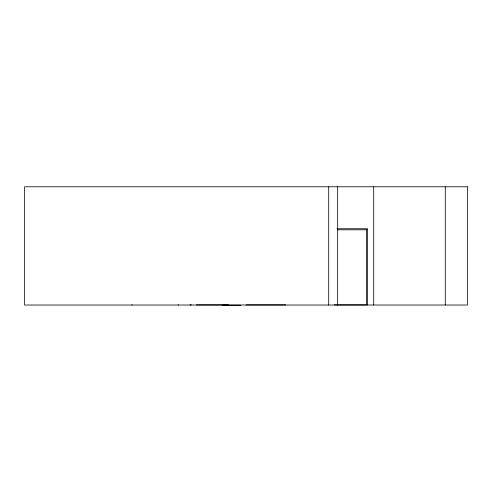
<?xml version="1.0" encoding="UTF-8"?>
<svg xmlns="http://www.w3.org/2000/svg" width="492" height="492" viewBox="0 0 492 492"><rect width="100%" height="100%" fill="white"/><g stroke="black" fill="none" stroke-linecap="round" stroke-linejoin="round"><path stroke-width="0.74" d="M366.522 229.684L366.854 229.358M336.952 228.743L367.469 228.743L367.469 305.022M337.272 229.807L366.399 229.807L366.399 304.905L334.209 304.905M189.937 304.905L191.468 304.905M196.394 304.905L228.583 304.905M245.975 304.905L285.729 304.905M222.556 305.212L240.865 305.212M445.291 186.788L445.291 305.022M373.711 186.788L373.711 305.022M337.666 186.788L337.666 305.022M328.711 186.788L328.711 305.022M178.565 304.929L177.993 304.929M132.416 304.929L131.844 304.929M467.4 186.788L24.6 186.788L24.6 305.022L467.4 305.022L467.4 186.788"/></g></svg>
